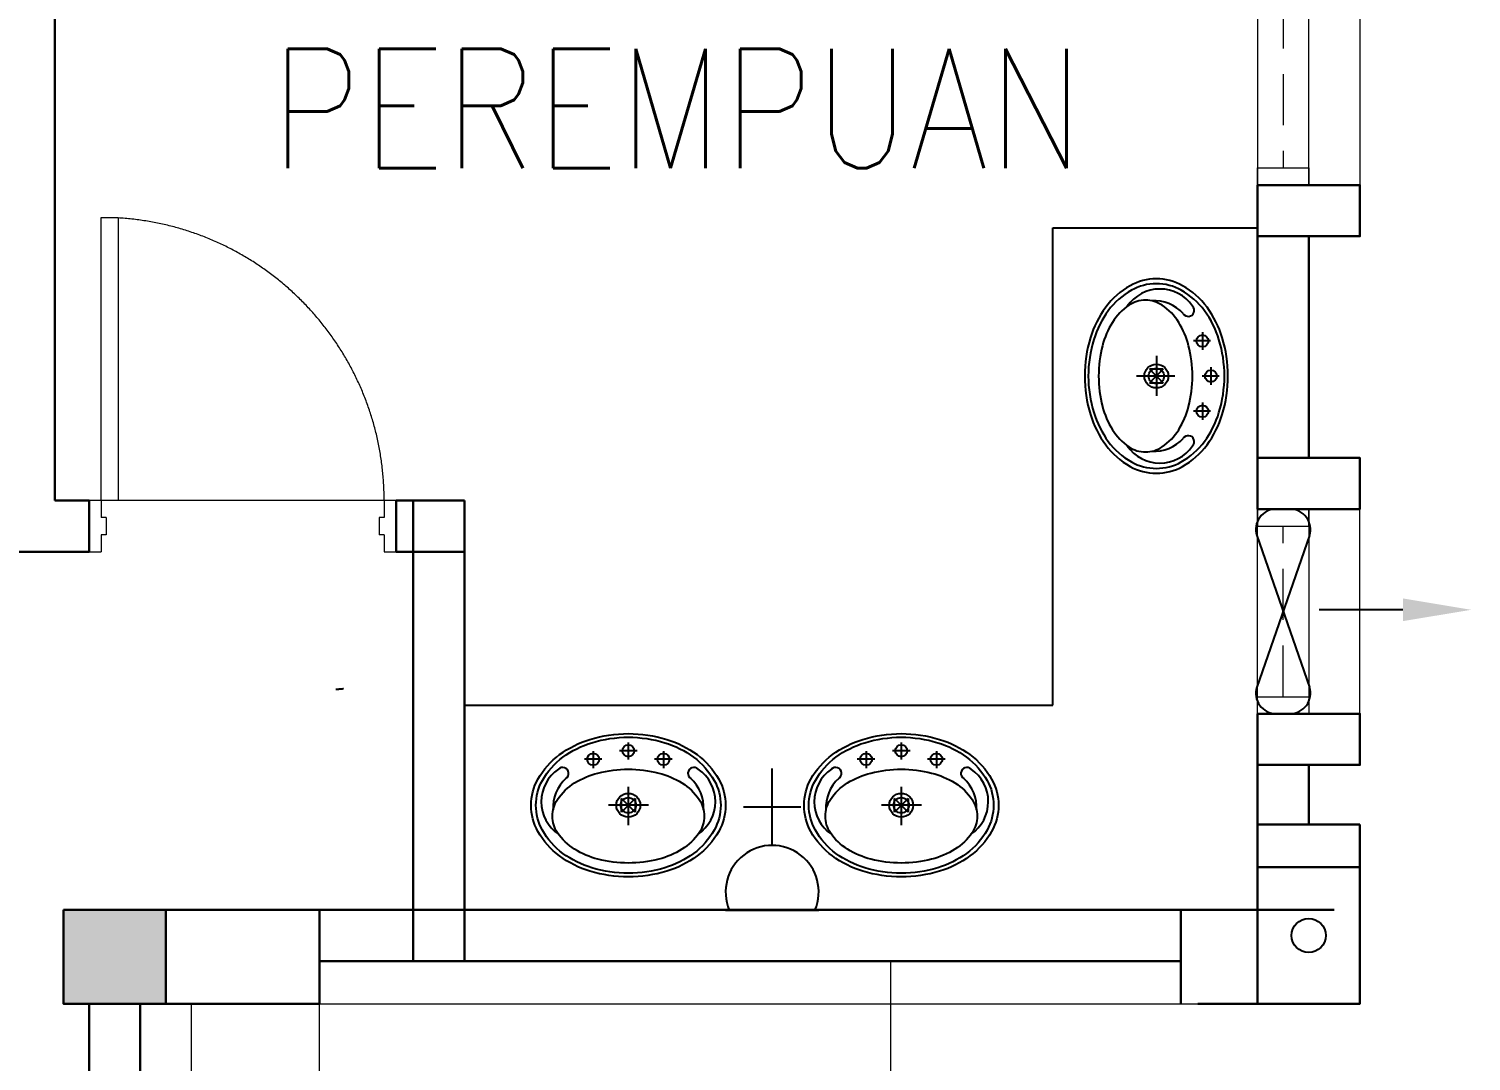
# Model space of a CAD drawing. Header units: inches. Extents: x 14 to 94880, y -4 to 65158.
# Drawn here: x 30889 to 35116, y 29330 to 32356 of the extents above; entities that cross this region are included whole.
import ezdxf
from ezdxf.enums import TextEntityAlignment as Align

# ---------------------------------------------------------------- set-up
doc = ezdxf.new("R2010")
doc.units = ezdxf.units.IN
doc.header["$MEASUREMENT"] = 0
for name, pattern in [('DASHED', [19.05, 12.7, -6.35]), ('DASHED2', [0.375, 0.25, -0.125]), ('HIDDEN', [0.375, 0.25, -0.125])]:
    doc.linetypes.add(name, pattern=pattern)
for name, color, linetype, lineweight in [('COLUMN', 8, 'Continuous', 30), ('DOOR', 8, 'Continuous', 20), ('LW', 8, 'Continuous', 20), ('ROOF', 8, 'Continuous', 20), ('t3', 8, 'Continuous', 25), ('wall', 8, 'Continuous', 30), ('WIN', 8, 'Continuous', 18)]:
    doc.layers.add(name, color=color, linetype=linetype, lineweight=lineweight)
for name, color, linetype in [('DOWNPIPE', 8, 'Continuous'), ('E-LIGHT', 4, 'Continuous'), ('ELECT', 6, 'Continuous'), ('LIGHT', 4, 'Continuous'), ('LWALL', 8, 'Continuous'), ('ORIGIN', 8, 'Continuous'), ('SAN', 8, 'Continuous'), ('ZH-ELEK', 4, 'Continuous')]:
    doc.layers.add(name, color=color, linetype=linetype)
doc.layers.get('E-LIGHT').off()
doc.styles.add('LAILA', font='romans.shx', dxfattribs={"width": 0.85})

# ---------------------------------------------------------------- blocks, each defined once
blk = doc.blocks.new('Dp900')
at = {"layer": 'DOOR', "color": 4}
for p, q in [((35, 150), (0, 150)), ((35, 150), (35, 100)), ((900, 150), (865, 150)), ((865, 150), (865, 100)), ((50, 100), (35, 100)), ((50, 100), (50, 50)), ((850, 100), (850, 50)), ((865, 100), (850, 100)), ((50, 50), (35, 50)), ((35, 50), (35, 0)), ((865, 50), (850, 50)), ((865, 50), (865, 0)), ((0, 0), (35, 0)), ((865, 0), (900, 0))]:
    blk.add_line(p, q, dxfattribs=at)
at = {"layer": 'DOOR', "color": 1}
for p, q in [((0, 150), (0, 0)), ((0, 150), (0, 0)), ((900, 150), (900, 0)), ((900, 150), (900, 0))]:
    blk.add_line(p, q, dxfattribs=at)
at = {"layer": 'DOOR'}
blk.add_lwpolyline([(35, 150), (35, 980), (85, 980), (85, 150)], close=True, dxfattribs=at)
at = {"layer": 'DOOR', "color": 9, "linetype": 'DASHED', "ltscale": 100}
blk.add_arc((35, 150), 830, 360, 86.5464, dxfattribs=at)
blk = doc.blocks.new('W22')
at = {"layer": 'LW', "color": 2}
blk.add_line((-2456199, -908620.8), (-2456199, -908020.8), dxfattribs=at)
at = {"layer": 'wall'}
for points in [[(-2456499, -908020.8), (-2456499, -907870.8), (-2456199, -907870.8), (-2456199, -908020.8)], [(-2456499, -908770.8), (-2456499, -908620.8), (-2456199, -908620.8), (-2456199, -908770.8)]]:
    blk.add_lwpolyline(points, close=True, dxfattribs=at)
at = {"layer": 'WIN', "linetype": 'HIDDEN', "ltscale": 600}
blk.add_line((-2456424, -908570.8), (-2456424, -908070.8), dxfattribs=at)
at = {"layer": 'WIN'}
blk.add_line((-2456499, -908570.8), (-2456349, -908570.8), dxfattribs=at)
blk.add_lwpolyline([(-2456349, -908020.8), (-2456349, -908620.8), (-2456499, -908620.8), (-2456499, -908020.8)], dxfattribs=at)
blk.add_lwpolyline([(-2456349, -908070.8), (-2456349, -908020.8), (-2456499, -908020.8), (-2456499, -908070.8)], close=True, dxfattribs=at)
blk = doc.blocks.new('ZPO')
at = {"layer": 'ORIGIN'}
for p, q in [((-20, 20), (-20, -20)), ((-20, 20), (20, -20)), ((-20, -20), (20, 20)), ((20, -20), (20, 20))]:
    blk.add_line(p, q, dxfattribs=at)
blk = doc.blocks.new('Ef')
at = {"layer": 'LIGHT', "color": 7}
blk.add_line((3.8, 348.3), (3.8, 102.4), dxfattribs=at)
at = {"layer": 'LIGHT'}
for p, q in [((-213.6, -80.3), (230.6, 74.4)), ((-213.6, 74.4), (230.6, -80.3)), ((-291.5, -23), (-291.5, 17.1)), ((308.5, 17.1), (308.5, -23))]:
    blk.add_line(p, q, dxfattribs=at)
for centre, start, end in [((-231.5, 17.1), 72.6318, 180), ((248.5, 17.1), 0, 107.3682), ((-231.5, -23), 180, 287.3682), ((248.5, -23), 252.6318, 0)]:
    blk.add_arc(centre, 60, start, end, dxfattribs=at)
at = {"layer": 'LIGHT', "color": 7}
blk.add_solid([(-29.5, 348.3), (37.1, 348.3), (3.8, 548.3)], dxfattribs=at)

msp = doc.modelspace()

# ---------------------------------------------------------------- hatches: boundary and pattern name
at = {"layer": 'COLUMN'}
msp.add_hatch(color=256, dxfattribs=at).paths.add_polyline_path([(30990.2, 29773.4), (31290.2, 29773.4), (31290.2, 29498.4), (30990.2, 29498.4)])

# ---------------------------------------------------------------- linework, layer by layer
for points in [[(34790.2, 29898.4), (34490.2, 29898.4), (34490.2, 29498.4), (34790.2, 29498.4)], [(34790.2, 29898.4), (34490.2, 29898.4), (34490.2, 29498.4), (34790.2, 29498.4)], [(30990.2, 29773.4), (31290.2, 29773.4), (31290.2, 29498.4), (30990.2, 29498.4)], [(30990.2, 29773.4), (31290.2, 29773.4), (31290.2, 29498.4), (30990.2, 29498.4)]]:
    msp.add_lwpolyline(points, close=True, dxfattribs=at)
at = {"layer": 'DOWNPIPE'}
msp.add_circle((34640.2, 29698.4), 50, dxfattribs=at)
msp.add_circle((34640.2, 29698.4), 50, dxfattribs=at)
at = {"layer": 'ELECT', "color": 6}
for p, q in [((33067.5, 29962.7), (33067.5, 30187.7)), ((32983.1, 30075.2), (33151.8, 30075.2)), ((32931.1, 29772.9), (33203.9, 29772.9))]:
    msp.add_line(p, q, dxfattribs=at)
msp.add_arc((33067.5, 29826.2), 136.4, 336.9763, 203.0237, dxfattribs=at)
at = {"layer": 'LW'}
for p, q in [((31965.2, 30973.4), (31065.2, 30973.4)), ((31965.2, 30973.4), (31065.2, 30973.4)), ((31365.2, 28423.4), (31365.2, 29498.4)), ((31365.2, 28423.4), (31365.2, 29498.4))]:
    msp.add_line(p, q, dxfattribs=at)
at = {"layer": 'LW', "linetype": 'HIDDEN', "ltscale": 1200}
msp.add_line((31740.2, 22898.4), (31740.2, 29623.4), dxfattribs=at)
at = {"layer": 'LWALL'}
for p, q in [((33890.2, 31773.4), (34490.2, 31773.4)), ((33890.2, 30373.4), (33890.2, 31773.4)), ((33890.2, 31773.4), (34490.2, 31773.4)), ((33890.2, 30373.4), (33890.2, 31773.4)), ((32165.2, 30373.4), (33890.2, 30373.4)), ((32165.2, 30373.4), (33890.2, 30373.4))]:
    msp.add_line(p, q, dxfattribs=at)
at = {"layer": 'ROOF', "linetype": 'Continuous', "ltscale": 2000}
msp.add_lwpolyline([(31740.2, 22423.4), (33415.2, 22423.4), (33415.2, 29623.4)], dxfattribs=at)
at = {"layer": 'SAN'}
for p, q in [((34328.7, 31467.2), (34328.7, 31415.7)), ((34328.7, 31467.2), (34328.7, 31415.7)), ((34352.7, 31441.4), (34302.7, 31441.4)), ((34352.7, 31441.4), (34302.7, 31441.4)), ((34193.7, 31397.8), (34193.7, 31280.2)), ((34193.7, 31397.8), (34193.7, 31280.2)), ((34247.9, 31338.4), (34135.7, 31338.4)), ((34247.9, 31338.4), (34135.7, 31338.4)), ((34377.7, 31338.4), (34327.7, 31338.4)), ((34377.7, 31338.4), (34327.7, 31338.4)), ((34353.7, 31364.2), (34353.7, 31312.7)), ((34353.7, 31364.2), (34353.7, 31312.7)), ((34328.7, 31261.2), (34328.7, 31209.7)), ((34328.7, 31261.2), (34328.7, 31209.7)), ((34352.7, 31235.4), (34302.7, 31235.4)), ((34352.7, 31235.4), (34302.7, 31235.4)), ((32542.9, 30239.1), (32542.9, 30189)), ((32542.9, 30239.1), (32542.9, 30189)), ((32671.6, 30240.1), (32620.1, 30240.1)), ((32671.6, 30240.1), (32620.1, 30240.1)), ((32645.9, 30264.1), (32645.9, 30214)), ((32645.9, 30264.1), (32645.9, 30214)), ((32748.9, 30239.1), (32748.9, 30189)), ((32748.9, 30239.1), (32748.9, 30189)), ((33342.9, 30239.1), (33342.9, 30189)), ((33342.9, 30239.1), (33342.9, 30189)), ((33471.6, 30240.1), (33420.1, 30240.1)), ((33471.6, 30240.1), (33420.1, 30240.1)), ((33445.9, 30264.1), (33445.9, 30214)), ((33445.9, 30264.1), (33445.9, 30214)), ((33548.9, 30239.1), (33548.9, 30189)), ((33548.9, 30239.1), (33548.9, 30189)), ((32568.6, 30215.1), (32517.1, 30215.1)), ((32568.6, 30215.1), (32517.1, 30215.1)), ((32774.6, 30215.1), (32723.1, 30215.1)), ((32774.6, 30215.1), (32723.1, 30215.1)), ((33368.6, 30215.1), (33317.1, 30215.1)), ((33368.6, 30215.1), (33317.1, 30215.1)), ((33574.6, 30215.1), (33523.1, 30215.1)), ((33574.6, 30215.1), (33523.1, 30215.1)), ((32645.9, 30134.3), (32645.9, 30022)), ((32645.9, 30134.3), (32645.9, 30022)), ((33445.9, 30134.3), (33445.9, 30022)), ((33445.9, 30134.3), (33445.9, 30022)), ((32705.2, 30080.1), (32587.7, 30080.1)), ((32705.2, 30080.1), (32587.7, 30080.1)), ((33505.2, 30080.1), (33387.7, 30080.1)), ((33505.2, 30080.1), (33387.7, 30080.1))]:
    msp.add_line(p, q, dxfattribs=at)
for points in [[(34193.7, 31623.4, 0.128734), (34116.9, 31603.3, 0.10631), (34045.2, 31540, 0.084902), (34000.5, 31451, 0.074193), (33983.7, 31338.4, 0.074193), (34000.5, 31225.9, 0.084902), (34045.2, 31136.9, 0.10631), (34116.9, 31073.5, 0.128734), (34193.7, 31053.4, 0.128734), (34270.5, 31073.5, 0.10631), (34342.2, 31136.9, 0.084902), (34386.9, 31225.9, 0.074193), (34403.7, 31338.4, 0.074193), (34386.9, 31451, 0.084902), (34342.2, 31540, 0.10631), (34270.5, 31603.3, 0.128734)], [(34193.7, 31623.4, 0.128734), (34116.9, 31603.3, 0.10631), (34045.2, 31540, 0.084902), (34000.5, 31451, 0.074193), (33983.7, 31338.4, 0.074193), (34000.5, 31225.9, 0.084902), (34045.2, 31136.9, 0.10631), (34116.9, 31073.5, 0.128734), (34193.7, 31053.4, 0.128734), (34270.5, 31073.5, 0.10631), (34342.2, 31136.9, 0.084902), (34386.9, 31225.9, 0.074193), (34403.7, 31338.4, 0.074193), (34386.9, 31451, 0.084902), (34342.2, 31540, 0.10631), (34270.5, 31603.3, 0.128734)], [(34193.7, 31609.2, 0.128734), (34120.7, 31590.1, 0.10631), (34052.7, 31529.9, 0.084902), (34010.2, 31445.3, 0.074193), (33994.2, 31338.4, 0.074193), (34010.2, 31231.5, 0.084902), (34052.7, 31147, 0.10631), (34120.7, 31086.8, 0.128734), (34193.7, 31067.7, 0.128734), (34266.7, 31086.8, 0.10631), (34334.8, 31147, 0.084902), (34377.3, 31231.5, 0.074193), (34393.2, 31338.4, 0.074193), (34377.3, 31445.3, 0.084902), (34334.8, 31529.9, 0.10631), (34266.7, 31590.1, 0.128734)], [(34193.7, 31609.2, 0.128734), (34120.7, 31590.1, 0.10631), (34052.7, 31529.9, 0.084902), (34010.2, 31445.3, 0.074193), (33994.2, 31338.4, 0.074193), (34010.2, 31231.5, 0.084902), (34052.7, 31147, 0.10631), (34120.7, 31086.8, 0.128734), (34193.7, 31067.7, 0.128734), (34266.7, 31086.8, 0.10631), (34334.8, 31147, 0.084902), (34377.3, 31231.5, 0.074193), (34393.2, 31338.4, 0.074193), (34377.3, 31445.3, 0.084902), (34334.8, 31529.9, 0.10631), (34266.7, 31590.1, 0.128734)], [(34162, 31560.9, 0.148706), (34113.3, 31546.1, 0.107099), (34064.8, 31495.8, 0.07588), (34035.7, 31427.4, 0.062731), (34024.5, 31338.4, 0.062731), (34035.7, 31249.5, 0.07588), (34064.8, 31181.1, 0.107099), (34113.3, 31130.7, 0.148706), (34162, 31115.9, 0.148706), (34210.7, 31130.7, 0.107099), (34259.2, 31181.1, 0.07588), (34288.3, 31249.5, 0.062731), (34299.5, 31338.4, 0.062731), (34288.3, 31427.4, 0.07588), (34259.2, 31495.8, 0.107099), (34210.7, 31546.1, 0.148706)], [(34162, 31560.9, 0.148706), (34113.3, 31546.1, 0.107099), (34064.8, 31495.8, 0.07588), (34035.7, 31427.4, 0.062731), (34024.5, 31338.4, 0.062731), (34035.7, 31249.4, 0.07588), (34064.8, 31181.1, 0.107099), (34113.3, 31130.7, 0.148706), (34162, 31115.9, 0.148706), (34210.7, 31130.7, 0.107099), (34259.2, 31181.1, 0.07588), (34288.3, 31249.4, 0.062731), (34299.5, 31338.4, 0.062731), (34288.3, 31427.4, 0.07588), (34259.2, 31495.8, 0.107099), (34210.7, 31546.1, 0.148706)], [(32930.9, 30080.1, -0.128734), (32910.8, 30003.3, -0.10631), (32847.4, 29931.6, -0.084902), (32758.4, 29886.9, -0.074193), (32645.9, 29870.1, -0.074193), (32533.3, 29886.9, -0.084902), (32444.4, 29931.6, -0.10631), (32381, 30003.3, -0.128734), (32360.9, 30080.1, -0.128734), (32381, 30156.9, -0.10631), (32444.4, 30228.6, -0.084902), (32533.3, 30273.3, -0.074193), (32645.9, 30290.1, -0.074193), (32758.4, 30273.3, -0.084902), (32847.4, 30228.6, -0.10631), (32910.8, 30156.9, -0.128734)], [(32930.9, 30080.1, -0.128734), (32910.8, 30003.3, -0.10631), (32847.4, 29931.6, -0.084902), (32758.4, 29886.9, -0.074193), (32645.9, 29870.1, -0.074193), (32533.3, 29886.9, -0.084902), (32444.4, 29931.6, -0.10631), (32381, 30003.3, -0.128734), (32360.9, 30080.1, -0.128734), (32381, 30156.9, -0.10631), (32444.4, 30228.6, -0.084902), (32533.3, 30273.3, -0.074193), (32645.9, 30290.1, -0.074193), (32758.4, 30273.3, -0.084902), (32847.4, 30228.6, -0.10631), (32910.8, 30156.9, -0.128734)], [(32916.6, 30080.1, -0.128734), (32897.5, 30007.1, -0.10631), (32837.3, 29939, -0.084902), (32752.8, 29896.5, -0.074193), (32645.9, 29880.6, -0.074193), (32539, 29896.5, -0.084902), (32454.4, 29939, -0.10631), (32394.2, 30007.1, -0.128734), (32375.1, 30080.1, -0.128734), (32394.2, 30153.1, -0.10631), (32454.4, 30221.1, -0.084902), (32539, 30263.6, -0.074193), (32645.9, 30279.6, -0.074193), (32752.8, 30263.6, -0.084902), (32837.3, 30221.1, -0.10631), (32897.5, 30153.1, -0.128734)], [(32916.6, 30080.1, -0.128734), (32897.5, 30007.1, -0.10631), (32837.3, 29939, -0.084902), (32752.8, 29896.5, -0.074193), (32645.9, 29880.6, -0.074193), (32539, 29896.5, -0.084902), (32454.4, 29939, -0.10631), (32394.2, 30007.1, -0.128734), (32375.1, 30080.1, -0.128734), (32394.2, 30153.1, -0.10631), (32454.4, 30221.1, -0.084902), (32539, 30263.6, -0.074193), (32645.9, 30279.6, -0.074193), (32752.8, 30263.6, -0.084902), (32837.3, 30221.1, -0.10631), (32897.5, 30153.1, -0.128734)], [(33730.9, 30080.1, -0.128734), (33710.8, 30003.3, -0.10631), (33647.4, 29931.6, -0.084902), (33558.4, 29886.9, -0.074193), (33445.9, 29870.1, -0.074193), (33333.3, 29886.9, -0.084902), (33244.4, 29931.6, -0.10631), (33181, 30003.3, -0.128734), (33160.9, 30080.1, -0.128734), (33181, 30156.9, -0.10631), (33244.4, 30228.6, -0.084902), (33333.3, 30273.3, -0.074193), (33445.9, 30290.1, -0.074193), (33558.4, 30273.3, -0.084902), (33647.4, 30228.6, -0.10631), (33710.8, 30156.9, -0.128734)], [(33730.9, 30080.1, -0.128734), (33710.8, 30003.3, -0.10631), (33647.4, 29931.6, -0.084902), (33558.4, 29886.9, -0.074193), (33445.9, 29870.1, -0.074193), (33333.3, 29886.9, -0.084902), (33244.4, 29931.6, -0.10631), (33181, 30003.3, -0.128734), (33160.9, 30080.1, -0.128734), (33181, 30156.9, -0.10631), (33244.4, 30228.6, -0.084902), (33333.3, 30273.3, -0.074193), (33445.9, 30290.1, -0.074193), (33558.4, 30273.3, -0.084902), (33647.4, 30228.6, -0.10631), (33710.8, 30156.9, -0.128734)], [(33716.6, 30080.1, -0.128734), (33697.5, 30007.1, -0.10631), (33637.3, 29939, -0.084902), (33552.8, 29896.5, -0.074193), (33445.9, 29880.6, -0.074193), (33339, 29896.5, -0.084902), (33254.4, 29939, -0.10631), (33194.2, 30007.1, -0.128734), (33175.1, 30080.1, -0.128734), (33194.2, 30153.1, -0.10631), (33254.4, 30221.1, -0.084902), (33339, 30263.6, -0.074193), (33445.9, 30279.6, -0.074193), (33552.8, 30263.6, -0.084902), (33637.3, 30221.1, -0.10631), (33697.5, 30153.1, -0.128734)], [(33716.6, 30080.1, -0.128734), (33697.5, 30007.1, -0.10631), (33637.3, 29939, -0.084902), (33552.8, 29896.5, -0.074193), (33445.9, 29880.6, -0.074193), (33339, 29896.5, -0.084902), (33254.4, 29939, -0.10631), (33194.2, 30007.1, -0.128734), (33175.1, 30080.1, -0.128734), (33194.2, 30153.1, -0.10631), (33254.4, 30221.1, -0.084902), (33339, 30263.6, -0.074193), (33445.9, 30279.6, -0.074193), (33552.8, 30263.6, -0.084902), (33637.3, 30221.1, -0.10631), (33697.5, 30153.1, -0.128734)], [(32868.4, 30048.3, -0.148706), (32853.6, 29999.6, -0.107099), (32803.2, 29951.1, -0.07588), (32734.9, 29922, -0.062731), (32645.9, 29910.8, -0.062731), (32556.9, 29922, -0.07588), (32488.5, 29951.1, -0.107099), (32438.2, 29999.6, -0.148706), (32423.4, 30048.3, -0.148706), (32438.2, 30097, -0.107099), (32488.5, 30145.6, -0.07588), (32556.9, 30174.6, -0.062731), (32645.9, 30185.8, -0.062731), (32734.9, 30174.6, -0.07588), (32803.2, 30145.6, -0.107099), (32853.6, 30097, -0.148706)], [(32868.4, 30048.3, -0.148706), (32853.6, 29999.6, -0.107099), (32803.2, 29951.1, -0.07588), (32734.9, 29922, -0.062731), (32645.9, 29910.8, -0.062731), (32556.9, 29922, -0.07588), (32488.5, 29951.1, -0.107099), (32438.2, 29999.6, -0.148706), (32423.4, 30048.3, -0.148706), (32438.2, 30097, -0.107099), (32488.5, 30145.6, -0.07588), (32556.9, 30174.6, -0.062731), (32645.9, 30185.8, -0.062731), (32734.9, 30174.6, -0.07588), (32803.2, 30145.6, -0.107099), (32853.6, 30097, -0.148706)], [(33668.4, 30048.3, -0.148706), (33653.6, 29999.6, -0.107099), (33603.2, 29951.1, -0.07588), (33534.9, 29922, -0.062731), (33445.9, 29910.8, -0.062731), (33356.9, 29922, -0.07588), (33288.5, 29951.1, -0.107099), (33238.2, 29999.6, -0.148706), (33223.4, 30048.3, -0.148706), (33238.2, 30097, -0.107099), (33288.5, 30145.6, -0.07588), (33356.9, 30174.6, -0.062731), (33445.9, 30185.8, -0.062731), (33534.9, 30174.6, -0.07588), (33603.2, 30145.6, -0.107099), (33653.6, 30097, -0.148706)], [(33668.4, 30048.3, -0.148706), (33653.6, 29999.6, -0.107099), (33603.2, 29951.1, -0.07588), (33534.9, 29922, -0.062731), (33445.9, 29910.8, -0.062731), (33356.9, 29922, -0.07588), (33288.5, 29951.1, -0.107099), (33238.2, 29999.6, -0.148706), (33223.4, 30048.3, -0.148706), (33238.2, 30097, -0.107099), (33288.5, 30145.6, -0.07588), (33356.9, 30174.6, -0.062731), (33445.9, 30185.8, -0.062731), (33534.9, 30174.6, -0.07588), (33603.2, 30145.6, -0.107099), (33653.6, 30097, -0.148706)]]:
    msp.add_lwpolyline(points, format="xyb", close=True, dxfattribs=at)
for centre, radius in [((34328.7, 31441.4), 17.5), ((34328.7, 31441.4), 17.5), ((34193.7, 31338.4), 35), ((34193.7, 31338.4), 35), ((34193.7, 31338.4), 22.5), ((34193.7, 31338.4), 22.5), ((34353.7, 31338.4), 17.5), ((34353.7, 31338.4), 17.5), ((34328.7, 31235.4), 17.5), ((34328.7, 31235.4), 17.5), ((32542.9, 30215.1), 17.5), ((32542.9, 30215.1), 17.5), ((32645.9, 30240.1), 17.5), ((32645.9, 30240.1), 17.5), ((32748.9, 30215.1), 17.5), ((32748.9, 30215.1), 17.5), ((33342.9, 30215.1), 17.5), ((33342.9, 30215.1), 17.5), ((33445.9, 30240.1), 17.5), ((33445.9, 30240.1), 17.5), ((33548.9, 30215.1), 17.5), ((33548.9, 30215.1), 17.5), ((32645.9, 30080.1), 35), ((32645.9, 30080.1), 35), ((32645.9, 30080.1), 22.5), ((32645.9, 30080.1), 22.5), ((33445.9, 30080.1), 35), ((33445.9, 30080.1), 35), ((33445.9, 30080.1), 22.5), ((33445.9, 30080.1), 22.5)]:
    msp.add_circle(centre, radius, dxfattribs=at)
for centre, radius, start, end in [((34204.2, 31478.1), 115.5, 34.3843, 145.9122), ((34204.2, 31478.1), 115.5, 34.3843, 145.9122), ((34187.5, 31444.6), 114.6, 42.2084, 93.6092), ((34187.5, 31444.6), 114.6, 42.2084, 93.6092), ((34287.3, 31530.8), 17.5, 211.6026, 45.863), ((34287.3, 31530.8), 17.5, 211.6026, 45.863), ((34287.3, 31146.1), 17.5, 314.137, 148.3974), ((34287.3, 31146.1), 17.5, 314.137, 148.3974), ((34204.2, 31198.7), 115.5, 214.0878, 325.6157), ((34204.2, 31198.7), 115.5, 214.0878, 325.6157), ((34187.5, 31232.3), 114.6, 266.3908, 317.7916), ((34187.5, 31232.3), 114.6, 266.3908, 317.7916), ((32453.5, 30173.7), 17.5, 301.6026, 135.863), ((32453.5, 30173.7), 17.5, 301.6026, 135.863), ((32838.2, 30173.7), 17.5, 44.137, 238.3974), ((32838.2, 30173.7), 17.5, 44.137, 238.3974), ((33253.5, 30173.7), 17.5, 301.6026, 135.863), ((33253.5, 30173.7), 17.5, 301.6026, 135.863), ((33638.2, 30173.7), 17.5, 44.137, 238.3974), ((33638.2, 30173.7), 17.5, 44.137, 238.3974), ((32506.2, 30090.6), 115.5, 124.3843, 235.9122), ((32506.2, 30090.6), 115.5, 124.3843, 235.9122), ((32539.7, 30073.9), 114.6, 132.2084, 183.6092), ((32539.7, 30073.9), 114.6, 132.2084, 183.6092), ((32752.1, 30073.9), 114.6, 356.3908, 47.7916), ((32752.1, 30073.9), 114.6, 356.3908, 47.7916), ((32785.6, 30090.6), 115.5, 304.0878, 55.6157), ((32785.6, 30090.6), 115.5, 304.0878, 55.6157), ((33306.2, 30090.6), 115.5, 124.3843, 235.9122), ((33306.2, 30090.6), 115.5, 124.3843, 235.9122), ((33339.7, 30073.9), 114.6, 132.2084, 183.6092), ((33339.7, 30073.9), 114.6, 132.2084, 183.6092), ((33552.1, 30073.9), 114.6, 356.3908, 47.7916), ((33552.1, 30073.9), 114.6, 356.3908, 47.7916), ((33585.6, 30090.6), 115.5, 304.0878, 55.6157), ((33585.6, 30090.6), 115.5, 304.0878, 55.6157)]:
    msp.add_arc(centre, radius, start, end, dxfattribs=at)
at = {"layer": 'wall'}
for p, q in [((30965.2, 30973.4), (30965.2, 34773.4)), ((30965.2, 30973.4), (30965.2, 34773.4)), ((34490.2, 30948.4), (34490.2, 31898.4)), ((34490.2, 30948.4), (34490.2, 31898.4)), ((34640.2, 31098.4), (34640.2, 31748.4)), ((34640.2, 31098.4), (34640.2, 31748.4)), ((30965.2, 30973.4), (31065.2, 30973.4)), ((30965.2, 30973.4), (31065.2, 30973.4)), ((31065.2, 30973.4), (30965.2, 30973.4)), ((31065.2, 30823.4), (31065.2, 30973.4)), ((31065.2, 30823.4), (31065.2, 30973.4)), ((31065.2, 30823.4), (31065.2, 30973.4)), ((31965.2, 30973.4), (31965.2, 30823.4)), ((31965.2, 30973.4), (32165.2, 30973.4)), ((31965.2, 30973.4), (31965.2, 30823.4)), ((31965.2, 30973.4), (32165.2, 30973.4)), ((32015.2, 29623.4), (32015.2, 30973.4)), ((32015.2, 29623.4), (32015.2, 30973.4)), ((32165.2, 29623.4), (32165.2, 30973.4)), ((32165.2, 29623.4), (32165.2, 30973.4)), ((30715.2, 30823.4), (31065.2, 30823.4)), ((30715.2, 30823.4), (31065.2, 30823.4)), ((31065.2, 30823.4), (30715.2, 30823.4)), ((31965.2, 30823.4), (32165.2, 30823.4)), ((31965.2, 30823.4), (32165.2, 30823.4)), ((34490.2, 29773.4), (34490.2, 30348.4)), ((34490.2, 29773.4), (34490.2, 30348.4)), ((34640.2, 30023.4), (34640.2, 30198.4)), ((34640.2, 30023.4), (34640.2, 30198.4)), ((34490.2, 30023.4), (34790.2, 30023.4)), ((34490.2, 30023.4), (34790.2, 30023.4)), ((34790.2, 29898.4), (34790.2, 30023.4)), ((34790.2, 29898.4), (34790.2, 30023.4)), ((31290.2, 29773.4), (34715.2, 29773.4)), ((31290.2, 29773.4), (34715.2, 29773.4)), ((31740.2, 29498.4), (31740.2, 29773.4)), ((31740.2, 29498.4), (31740.2, 29773.4)), ((31740.2, 29498.4), (31740.2, 29773.4)), ((31740.2, 29498.4), (31740.2, 29773.4)), ((34265.2, 29498.4), (34265.2, 29773.4)), ((34265.2, 29498.4), (34265.2, 29773.4)), ((31290.2, 29648.4), (31290.2, 29498.4)), ((31290.2, 29648.4), (31290.2, 29498.4)), ((31740.2, 29623.4), (34265.2, 29623.4)), ((31740.2, 29623.4), (34265.2, 29623.4)), ((31065.2, 28448.4), (31065.2, 29498.4)), ((31065.2, 28448.4), (31065.2, 29498.4)), ((31215.2, 28598.4), (31215.2, 29498.4)), ((31215.2, 28598.4), (31215.2, 29498.4)), ((31740.2, 29498.4), (31215.2, 29498.4)), ((31740.2, 29498.4), (31215.2, 29498.4)), ((31740.2, 29498.4), (31215.2, 29498.4)), ((31740.2, 29498.4), (31215.2, 29498.4)), ((34315.2, 29498.4), (34715.2, 29498.4)), ((34315.2, 29498.4), (34790.2, 29498.4)), ((34315.2, 29498.4), (34715.2, 29498.4)), ((34315.2, 29498.4), (34790.2, 29498.4))]:
    msp.add_line(p, q, dxfattribs=at)
at = {"layer": 'WIN'}
for p, q in [((31290.2, 29498.4), (31290.2, 29773.4)), ((31290.2, 29498.4), (31290.2, 29773.4)), ((31740.2, 29498.4), (34490.2, 29498.4)), ((31740.2, 29498.4), (34490.2, 29498.4))]:
    msp.add_line(p, q, dxfattribs=at)
at = {"layer": 'ZH-ELEK', "color": 4, "linetype": 'DASHED2', "lineweight": -2}
msp.add_line((31788.8, 30420.3, -7857.5), (31811.7, 30422.2, -7857.5), dxfattribs=at)

# ---------------------------------------------------------------- block references
at = {"layer": 'DOOR'}
msp.add_blockref('Dp900', (31065.2, 30823.4), dxfattribs=at)
msp.add_blockref('Dp900', (31065.2, 30823.4), dxfattribs=at)
at = {"layer": 'E-LIGHT', "rotation": 270}
msp.add_blockref('Ef', (34568.1, 30657), dxfattribs=at)
at = {"layer": 'SAN', "rotation": 270}
msp.add_blockref('ZPO', (34193.7, 31338.4), dxfattribs=at)
msp.add_blockref('ZPO', (34193.7, 31338.4), dxfattribs=at)
at = {"layer": 'SAN', "extrusion": (0, 0, -1), "zscale": -1}
for p in [(-32645.9, 30080.1), (-32645.9, 30080.1), (-33445.9, 30080.1), (-33445.9, 30080.1)]:
    msp.add_blockref('ZPO', p, dxfattribs=at)
at = {"layer": 'WIN', "xscale": -1, "rotation": 180}
msp.add_blockref('W22', (2490989.2, -876122.3), dxfattribs=at)
msp.add_blockref('W22', (2490989.2, -876122.3), dxfattribs=at)
at = {"layer": 'WIN'}
msp.add_blockref('W22', (2490989.2, 938969.2), dxfattribs=at)
msp.add_blockref('W22', (2490989.2, 938969.2), dxfattribs=at)

# ---------------------------------------------------------------- texts
at = {"layer": 't3', "style": 'LAILA', "width": 0.85}
msp.add_text('PEREMPUAN', height=350, dxfattribs=at).set_placement((31596.9, 32297.7), align=Align.TOP_LEFT)

doc.saveas('drawing.dxf')
